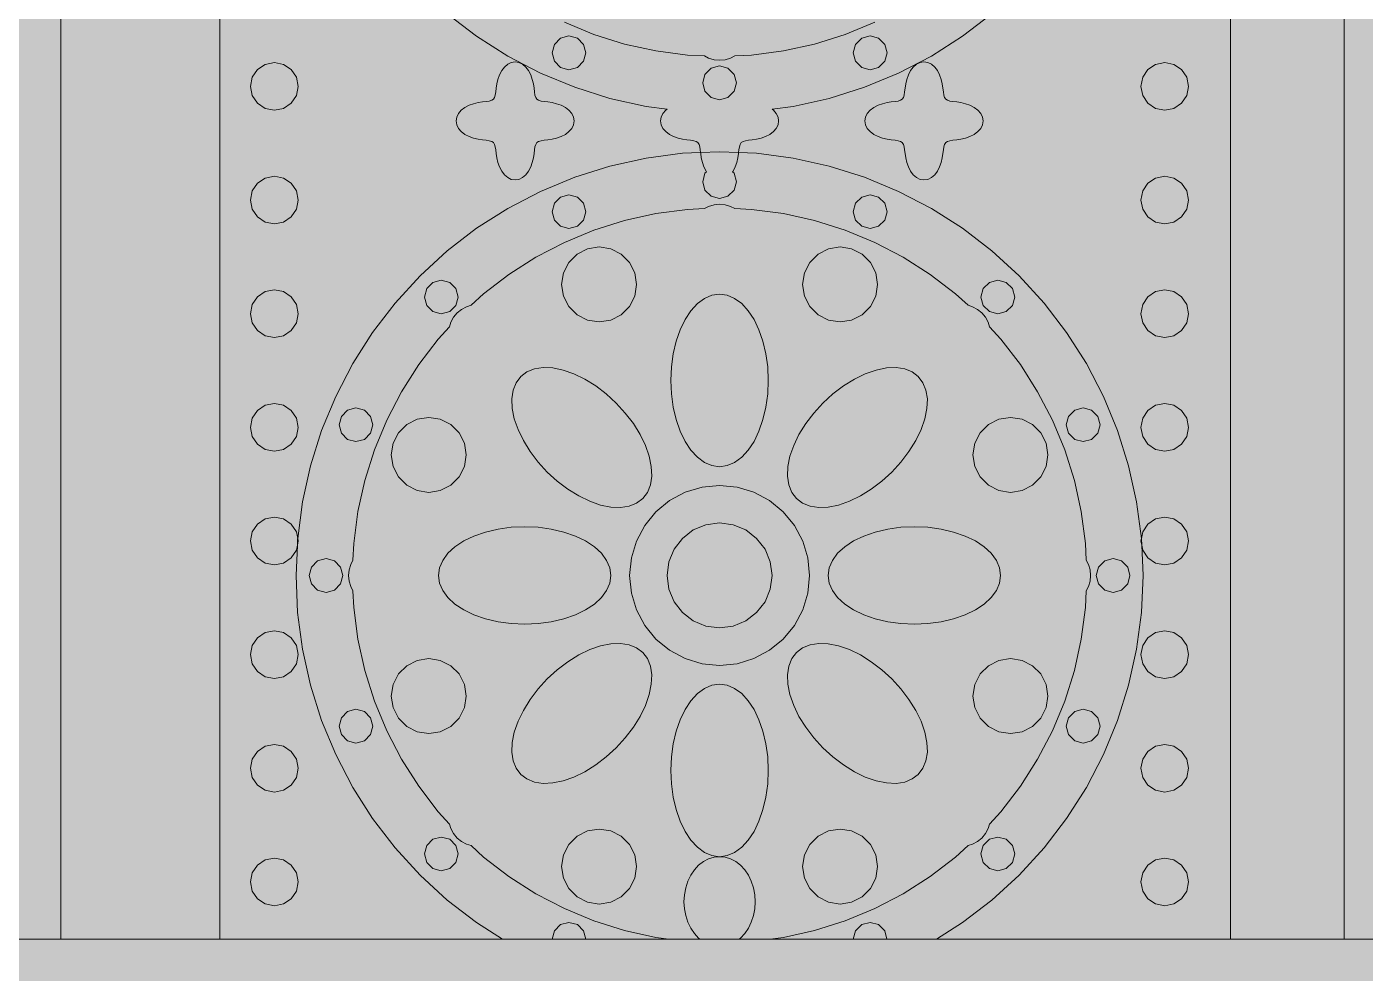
# Model space of a CAD drawing. Header units: millimetres. Extents: x -2412 to 16214, y -1176 to 12015.
# Drawn here: x 11214 to 12113, y 4450 to 5086 of the extents above; entities that cross this region are included whole.
import ezdxf

# ---------------------------------------------------------------- set-up
doc = ezdxf.new("R2010")
doc.units = ezdxf.units.MM
for name, color, linetype, lineweight, true_color in [('00_WHITE_BACKGROUND', 7, 'Continuous', 18, 0xffffff), ('03_FRAMES_DOORS', 7, 'Continuous', 18, 0x000000), ('06_ORNAMENT', 7, 'Continuous', 18, 0x000000), ('07_RAILINGS', 7, 'Continuous', 18, 0x000000)]:
    doc.layers.add(name, color=color, linetype=linetype, lineweight=lineweight, true_color=true_color)

msp = doc.modelspace()

# ---------------------------------------------------------------- linework, layer by layer
at = {"layer": '00_WHITE_BACKGROUND', "lineweight": 18, "true_color": 0xffffff}
msp.add_solid([(-2412.2137, -1175.5725), (16213.7405, -1175.5725), (-2412.2137, 12015.2672), (16213.7405, 12015.2672)], dxfattribs=at)
at = {"layer": '03_FRAMES_DOORS', "color": 7, "lineweight": 18, "true_color": 0x000000}
for points in [[(11941.4198, 5782.9924), (11901.542, 5775.8015), (11854.5038, 5766.6412), (11805.542, 5756.3664), (11755.1298, 5744.9924), (11703.7252, 5732.5038), (11651.8015, 5718.8702), (11599.8321, 5704.1069), (11548.2901, 5688.1985), (11497.6336, 5671.145), (11448.3359, 5652.9313), (11400.855, 5633.5573), (11355.6794, 5613.0076), (11313.2672, 5591.2672), (11274.0916, 5568.3511), (11238.6107, 5544.229), (11207.313, 5518.916), (11180.6412, 5492.3969), (11159.0992, 5464.6565), (11143.1145, 5435.6794), (11133.1908, 5405.4809), (11129.771, 5374.0458), (11129.771, 4473.2824), (11236.6412, 4473.2824)], [(11969.0992, 5679.3893), (11959.374, 5677.6183), (11919.8473, 5669.8473), (11878.2137, 5661.0076), (11834.8702, 5651.1145), (11790.229, 5640.1374), (11744.7328, 5628.0916), (11698.7786, 5614.9466), (11652.7634, 5600.7176), (11607.1298, 5585.374), (11562.2901, 5568.9313), (11518.6412, 5551.374), (11476.626, 5532.687), (11436.626, 5512.8702), (11399.084, 5491.9084), (11364.3969, 5469.8015), (11332.9924, 5446.5496), (11305.2824, 5422.1374), (11281.6794, 5396.5649), (11262.5954, 5369.8168), (11248.458, 5341.8779), (11239.6641, 5312.7634), (11236.6412, 5282.4427), (11236.6412, 4473.2824)], [(11395.0992, 5321.2519), (11382.7176, 5307.542), (11366.1069, 5283.771), (11353.7863, 5258.9466), (11346.1374, 5233.0534), (11343.5115, 5206.1069), (11343.5115, 4473.2824)], [(11236.6412, 4473.2824), (11343.5115, 4473.2824)], [(11343.5115, 4473.2824), (11533.542, 4473.2824), (11566.855, 4473.2824), (11589.4809, 4473.2824), (11645.2977, 4473.2824), (11666.1679, 4473.2824), (11692.6107, 4473.2824), (11713.4809, 4473.2824), (11769.2977, 4473.2824), (11791.9237, 4473.2824), (11825.2366, 4473.2824), (12022.9008, 4473.2824)]]:
    msp.add_lwpolyline(points, dxfattribs=at)
msp.add_lwpolyline([(12022.9008, 4473.2824), (12099.2366, 4473.2824), (12099.2366, 5557.2519), (12022.9008, 5557.2519)], close=True, dxfattribs=at)
at = {"layer": '06_ORNAMENT', "color": 7, "lineweight": 18, "true_color": 0x000000}
for points in [[(11496.4122, 5094.916), (11516.1221, 5079.8015), (11537.0687, 5066.458), (11559.084, 5054.9924), (11582.0305, 5045.4809), (11605.7099, 5038.0153), (11629.9542, 5032.6412), (11644.1069, 5030.7786), (11643.1908, 5030.1069), (11641.2977, 5027.9084), (11640.1069, 5025.4809), (11639.6947, 5022.9008), (11640.1069, 5020.3206), (11641.2977, 5017.8931), (11643.1908, 5015.6947), (11645.6489, 5013.8626), (11648.4885, 5012.4122), (11651.5115, 5011.3588), (11654.5496, 5010.6412), (11657.3893, 5010.1985), (11659.9084, 5009.8779), (11662, 5009.5573), (11663.6336, 5009.084), (11664.7939, 5008.3053), (11665.5725, 5007.145), (11666.0458, 5005.5115), (11666.3664, 5003.4198), (11666.5954, 5001.6489)], [(11692.1832, 5001.6489), (11692.4122, 5003.4198), (11692.7328, 5005.5115), (11693.2061, 5007.145), (11693.9847, 5008.3053), (11695.145, 5009.084), (11696.7786, 5009.5573), (11698.8702, 5009.8779), (11701.3893, 5010.1985), (11704.229, 5010.6412), (11707.2672, 5011.3588), (11710.2901, 5012.4122), (11713.1298, 5013.8626), (11715.5878, 5015.6947), (11717.4809, 5017.8931), (11718.6718, 5020.3206), (11719.084, 5022.9008), (11718.6718, 5025.4809), (11717.4809, 5027.9084), (11715.5878, 5030.1069), (11714.6718, 5030.7786), (11728.8244, 5032.6412), (11753.0687, 5038.0153), (11776.7481, 5045.4809), (11799.6947, 5054.9924), (11821.7252, 5066.458), (11842.6565, 5079.8015), (11862.3664, 5094.916)], [(11575.0534, 5089.2366), (11594.9618, 5080.9924), (11615.4962, 5074.5191), (11636.5191, 5069.8626), (11657.8779, 5067.0534), (11669.1603, 5066.5496), (11672, 5065.0687), (11675.6489, 5063.9542), (11679.3893, 5063.5878), (11683.1298, 5063.9542), (11686.7786, 5065.0687), (11689.6183, 5066.5496), (11700.9008, 5067.0534), (11722.2595, 5069.8626), (11743.2824, 5074.5191), (11763.8168, 5080.9924), (11783.7252, 5089.2366)], [(11692.1832, 5001.6489), (11679.3893, 5002.2137), (11666.5954, 5001.6489)], [(11666.5954, 5001.6489), (11654.5802, 5001.1298), (11629.9542, 4997.8931), (11605.7099, 4992.5191), (11582.0305, 4985.0534), (11559.084, 4975.542), (11537.0687, 4964.0763), (11516.1221, 4950.7328), (11496.4122, 4935.6183), (11478.1069, 4918.8397), (11461.3282, 4900.5344), (11446.2137, 4880.8244), (11432.8702, 4859.8779), (11421.4046, 4837.8626), (11411.8931, 4814.916), (11404.4275, 4791.2366), (11399.0534, 4766.9924), (11395.8321, 4742.4885)], [(11666.5954, 5001.6489), (11666.687, 5000.9008), (11667.1298, 4998.0611), (11667.8473, 4995.0229), (11668.9008, 4992), (11670.3511, 4989.1603), (11670.626, 4988.7786), (11669.5725, 4987.7252), (11668.0611, 4982.0611), (11669.5725, 4976.3969), (11673.7252, 4972.2443), (11679.3893, 4970.7176), (11685.0534, 4972.2443), (11689.2061, 4976.3969), (11690.7328, 4982.0611), (11689.2061, 4987.7252), (11688.1527, 4988.7786), (11688.4275, 4989.1603), (11689.8779, 4992), (11690.9313, 4995.0229), (11691.6489, 4998.0611), (11692.0916, 5000.9008), (11692.1832, 5001.6489)], [(11962.9466, 4742.4885), (11959.7252, 4766.9924), (11954.3511, 4791.2366), (11946.8855, 4814.916), (11937.374, 4837.8626), (11925.9084, 4859.8779), (11912.5649, 4880.8244), (11897.4504, 4900.5344), (11880.6718, 4918.8397), (11862.3664, 4935.6183), (11842.6565, 4950.7328), (11821.7252, 4964.0763), (11799.6947, 4975.542), (11776.7481, 4985.0534), (11753.0687, 4992.5191), (11728.8244, 4997.8931), (11704.1985, 5001.1298), (11692.1832, 5001.6489)], [(11713.4809, 4473.2824), (11722.2595, 4474.4427), (11743.2824, 4479.0992), (11763.8168, 4485.5725), (11783.7252, 4493.8168), (11802.8244, 4503.7557), (11820.9924, 4515.3282), (11838.0763, 4528.4427), (11846.3969, 4536.0763), (11849.4656, 4537.0229), (11852.8244, 4538.8244), (11855.7405, 4541.2061), (11858.1221, 4544.1221), (11859.9237, 4547.4809), (11860.8702, 4550.5496), (11868.5038, 4558.8702), (11881.6183, 4575.9542), (11893.1908, 4594.1221), (11903.1298, 4613.2214), (11911.374, 4633.1298), (11917.8473, 4653.6641), (11922.5038, 4674.687), (11925.313, 4696.0458), (11925.8168, 4707.3282), (11927.2977, 4710.1679), (11928.4122, 4713.8168), (11928.7786, 4717.5573), (11928.4122, 4721.2977), (11927.2977, 4724.9466), (11925.8168, 4727.7863), (11925.313, 4739.0687), (11922.5038, 4760.4275), (11917.8473, 4781.4504), (11911.374, 4801.9847), (11903.1298, 4821.8931), (11893.1908, 4840.9924), (11881.6183, 4859.1603), (11868.5038, 4876.2443), (11860.8702, 4884.5649), (11859.9237, 4887.6336), (11858.1221, 4890.9924), (11855.7405, 4893.9084), (11852.8244, 4896.2901), (11849.4656, 4898.0916), (11846.3969, 4899.0382), (11838.0763, 4906.6718), (11820.9924, 4919.7863), (11802.8244, 4931.3588), (11783.7252, 4941.2977), (11763.8168, 4949.542), (11743.2824, 4956.0153), (11722.2595, 4960.6718), (11700.9008, 4963.4809), (11689.6183, 4963.9847), (11686.7786, 4965.4656), (11683.1298, 4966.5802), (11679.3893, 4966.9466), (11675.6489, 4966.5802), (11672, 4965.4656), (11669.1603, 4963.9847), (11657.8779, 4963.4809), (11636.5191, 4960.6718), (11615.4962, 4956.0153), (11594.9618, 4949.542), (11575.0534, 4941.2977), (11555.9542, 4931.3588), (11537.7863, 4919.7863), (11520.7023, 4906.6718), (11512.3817, 4899.0382), (11509.313, 4898.0916), (11505.9542, 4896.2901), (11503.0382, 4893.9084), (11500.6565, 4890.9924), (11498.855, 4887.6336), (11497.9084, 4884.5649), (11490.2748, 4876.2443), (11477.1603, 4859.1603), (11465.5878, 4840.9924), (11455.6489, 4821.8931), (11447.4046, 4801.9847), (11440.9313, 4781.4504), (11436.2748, 4760.4275), (11433.4656, 4739.0687), (11432.9618, 4727.7863), (11431.4809, 4724.9466), (11430.3664, 4721.2977), (11430, 4717.5573), (11430.3664, 4713.8168), (11431.4809, 4710.1679), (11432.9618, 4707.3282), (11433.4656, 4696.0458), (11436.2748, 4674.687), (11440.9313, 4653.6641), (11447.4046, 4633.1298), (11455.6489, 4613.2214), (11465.5878, 4594.1221), (11477.1603, 4575.9542), (11490.2748, 4558.8702), (11497.9084, 4550.5496), (11498.855, 4547.4809), (11500.6565, 4544.1221), (11503.0382, 4541.2061), (11505.9542, 4538.8244), (11509.313, 4537.0229), (11512.3817, 4536.0763), (11520.7023, 4528.4427), (11537.7863, 4515.3282), (11555.9542, 4503.7557), (11575.0534, 4493.8168), (11594.9618, 4485.5725), (11615.4962, 4479.0992), (11636.5191, 4474.4427), (11645.2977, 4473.2824)], [(11395.8321, 4742.4885), (11394.9618, 4746.855), (11391.4809, 4752.0458), (11386.2901, 4755.5267), (11380.1527, 4756.7481), (11374.0153, 4755.5267), (11368.8244, 4752.0458), (11365.3435, 4746.855), (11364.1221, 4740.7176), (11365.3435, 4734.5802), (11368.8244, 4729.374), (11374.0153, 4725.9084), (11380.1527, 4724.687), (11386.2901, 4725.9084), (11391.4809, 4729.374), (11394.9618, 4734.5802), (11395.6183, 4737.8931)], [(11963.1603, 4737.8931), (11963.8168, 4734.5802), (11967.2977, 4729.374), (11972.4885, 4725.9084), (11978.626, 4724.687), (11984.7634, 4725.9084), (11989.9542, 4729.374), (11993.4351, 4734.5802), (11994.6565, 4740.7176), (11993.4351, 4746.855), (11989.9542, 4752.0458), (11984.7634, 4755.5267), (11978.626, 4756.7481), (11972.4885, 4755.5267), (11967.2977, 4752.0458), (11963.8168, 4746.855), (11962.9466, 4742.4885)], [(11395.8321, 4742.4885), (11395.8168, 4742.3664), (11395.6183, 4737.8931)], [(11395.6183, 4737.8931), (11396.1832, 4740.7176), (11395.8321, 4742.4885)], [(11962.9466, 4742.4885), (11962.5954, 4740.7176), (11963.1603, 4737.8931)], [(11963.1603, 4737.8931), (11962.9618, 4742.3664), (11962.9466, 4742.4885)], [(11395.6183, 4737.8931), (11394.7328, 4717.5573), (11395.8168, 4692.7481), (11399.0534, 4668.1221), (11404.4275, 4643.8779), (11411.8931, 4620.1985), (11421.4046, 4597.2519), (11432.8702, 4575.2214), (11446.2137, 4554.2901), (11461.3282, 4534.5802), (11478.1069, 4516.2748), (11496.4122, 4499.4962), (11516.1221, 4484.3817), (11533.542, 4473.2824)], [(11825.2366, 4473.2824), (11842.6565, 4484.3817), (11862.3664, 4499.4962), (11880.6718, 4516.2748), (11897.4504, 4534.5802), (11912.5649, 4554.2901), (11925.9084, 4575.2214), (11937.374, 4597.2519), (11946.8855, 4620.1985), (11954.3511, 4643.8779), (11959.7252, 4668.1221), (11962.9618, 4692.7481), (11964.0458, 4717.5573), (11963.1603, 4737.8931)], [(11679.3893, 4528.626), (11675.6489, 4528.2595), (11672, 4527.145), (11668.5191, 4525.3282), (11665.3282, 4522.855), (11662.4733, 4519.771), (11660.0305, 4516.1679), (11658.0611, 4512.1221), (11656.626, 4507.7405), (11655.7557, 4503.1298), (11655.4656, 4498.3969), (11655.7557, 4493.6641), (11656.626, 4489.0534), (11658.0611, 4484.6718), (11660.0305, 4480.626), (11662.4733, 4477.0229), (11665.3282, 4473.9389), (11666.1679, 4473.2824)], [(11692.6107, 4473.2824), (11693.4504, 4473.9389), (11696.3053, 4477.0229), (11698.7481, 4480.626), (11700.7176, 4484.6718), (11702.1527, 4489.0534), (11703.0229, 4493.6641), (11703.3282, 4498.3969), (11703.0229, 4503.1298), (11702.1527, 4507.7405), (11700.7176, 4512.1221), (11698.7481, 4516.1679), (11696.3053, 4519.771), (11693.4504, 4522.855), (11690.2595, 4525.3282), (11686.7786, 4527.145), (11683.1298, 4528.2595), (11679.3893, 4528.626)], [(11589.4809, 4473.2824), (11587.9847, 4478.855), (11583.8321, 4483.0076), (11578.1679, 4484.5191), (11572.5038, 4483.0076), (11568.3511, 4478.855), (11566.855, 4473.2824)], [(11791.9237, 4473.2824), (11790.4275, 4478.855), (11786.2748, 4483.0076), (11780.6107, 4484.5191), (11774.9466, 4483.0076), (11770.7939, 4478.855), (11769.2977, 4473.2824)]]:
    msp.add_lwpolyline(points, dxfattribs=at)
for points in [[(11566.8397, 5068.6107), (11568.3511, 5062.9466), (11572.5038, 5058.7939), (11578.1679, 5057.2672), (11583.8321, 5058.7939), (11587.9847, 5062.9466), (11589.5115, 5068.6107), (11587.9847, 5074.2748), (11583.8321, 5078.4275), (11578.1679, 5079.9389), (11572.5038, 5078.4275), (11568.3511, 5074.2748)], [(11769.2672, 5068.6107), (11770.7939, 5062.9466), (11774.9466, 5058.7939), (11780.6107, 5057.2672), (11786.2748, 5058.7939), (11790.4275, 5062.9466), (11791.9389, 5068.6107), (11790.4275, 5074.2748), (11786.2748, 5078.4275), (11780.6107, 5079.9389), (11774.9466, 5078.4275), (11770.7939, 5074.2748)], [(11364.1221, 5046.0611), (11365.3435, 5039.9237), (11368.8244, 5034.7176), (11374.0153, 5031.2519), (11380.1527, 5030.0305), (11386.2901, 5031.2519), (11391.4809, 5034.7176), (11394.9618, 5039.9237), (11396.1832, 5046.0611), (11394.9618, 5052.1985), (11391.4809, 5057.3893), (11386.2901, 5060.8702), (11380.1527, 5062.0916), (11374.0153, 5060.8702), (11368.8244, 5057.3893), (11365.3435, 5052.1985)], [(11502.2901, 5022.9008), (11502.7023, 5020.3206), (11503.8931, 5017.8931), (11505.7863, 5015.6947), (11508.2443, 5013.8626), (11511.084, 5012.4122), (11514.1069, 5011.3588), (11517.145, 5010.6412), (11519.9847, 5010.1985), (11522.5038, 5009.8779), (11524.5954, 5009.5573), (11526.229, 5009.084), (11527.3893, 5008.3053), (11528.1679, 5007.145), (11528.6412, 5005.5115), (11528.9618, 5003.4198), (11529.2824, 5000.9008), (11529.7252, 4998.0611), (11530.4427, 4995.0229), (11531.4962, 4992), (11532.9466, 4989.1603), (11534.7786, 4986.7023), (11536.9771, 4984.8092), (11539.4046, 4983.6183), (11541.9847, 4983.2061), (11544.5649, 4983.6183), (11546.9924, 4984.8092), (11549.1908, 4986.7023), (11551.0229, 4989.1603), (11552.4733, 4992), (11553.5267, 4995.0229), (11554.2443, 4998.0611), (11554.687, 5000.9008), (11555.0076, 5003.4198), (11555.3282, 5005.5115), (11555.8015, 5007.145), (11556.5802, 5008.3053), (11557.7405, 5009.084), (11559.374, 5009.5573), (11561.4656, 5009.8779), (11563.9847, 5010.1985), (11566.8244, 5010.6412), (11569.8626, 5011.3588), (11572.8855, 5012.4122), (11575.7252, 5013.8626), (11578.1832, 5015.6947), (11580.0763, 5017.8931), (11581.2672, 5020.3206), (11581.6794, 5022.9008), (11581.2672, 5025.4809), (11580.0763, 5027.9084), (11578.1832, 5030.1069), (11575.7252, 5031.9389), (11572.8855, 5033.3893), (11569.8626, 5034.4427), (11566.8244, 5035.1603), (11563.9847, 5035.6031), (11561.4656, 5035.9237), (11559.374, 5036.2443), (11557.7405, 5036.7176), (11556.5802, 5037.4962), (11555.8015, 5038.6565), (11555.3282, 5040.2901), (11555.0076, 5042.3817), (11554.687, 5044.9008), (11554.2443, 5047.7405), (11553.5267, 5050.7786), (11552.4733, 5053.8015), (11551.0229, 5056.6412), (11549.1908, 5059.0992), (11546.9924, 5060.9924), (11544.5649, 5062.1832), (11541.9847, 5062.5954), (11539.4046, 5062.1832), (11536.9771, 5060.9924), (11534.7786, 5059.0992), (11532.9466, 5056.6412), (11531.4962, 5053.8015), (11530.4427, 5050.7786), (11529.7252, 5047.7405), (11529.2824, 5044.9008), (11528.9618, 5042.3817), (11528.6412, 5040.2901), (11528.1679, 5038.6565), (11527.3893, 5037.4962), (11526.229, 5036.7176), (11524.5954, 5036.2443), (11522.5038, 5035.9237), (11519.9847, 5035.6031), (11517.145, 5035.1603), (11514.1069, 5034.4427), (11511.084, 5033.3893), (11508.2443, 5031.9389), (11505.7863, 5030.1069), (11503.8931, 5027.9084), (11502.7023, 5025.4809)], [(11668.0611, 5048.4733), (11669.5725, 5042.8092), (11673.7252, 5038.6565), (11679.3893, 5037.1298), (11685.0534, 5038.6565), (11689.2061, 5042.8092), (11690.7328, 5048.4733), (11689.2061, 5054.1374), (11685.0534, 5058.2901), (11679.3893, 5059.8015), (11673.7252, 5058.2901), (11669.5725, 5054.1374)], [(11777.0992, 5022.9008), (11777.5115, 5020.3206), (11778.7023, 5017.8931), (11780.5954, 5015.6947), (11783.0534, 5013.8626), (11785.8931, 5012.4122), (11788.916, 5011.3588), (11791.9542, 5010.6412), (11794.7939, 5010.1985), (11797.313, 5009.8779), (11799.4046, 5009.5573), (11801.0382, 5009.084), (11802.1985, 5008.3053), (11802.9771, 5007.145), (11803.4504, 5005.5115), (11803.771, 5003.4198), (11804.0916, 5000.9008), (11804.5344, 4998.0611), (11805.2519, 4995.0229), (11806.3053, 4992), (11807.7557, 4989.1603), (11809.5878, 4986.7023), (11811.7863, 4984.8092), (11814.2137, 4983.6183), (11816.7939, 4983.2061), (11819.374, 4983.6183), (11821.8015, 4984.8092), (11824, 4986.7023), (11825.8321, 4989.1603), (11827.2824, 4992), (11828.3359, 4995.0229), (11829.0534, 4998.0611), (11829.4962, 5000.9008), (11829.8168, 5003.4198), (11830.1374, 5005.5115), (11830.6107, 5007.145), (11831.3893, 5008.3053), (11832.5496, 5009.084), (11834.1832, 5009.5573), (11836.2748, 5009.8779), (11838.7939, 5010.1985), (11841.6336, 5010.6412), (11844.6718, 5011.3588), (11847.6947, 5012.4122), (11850.5344, 5013.8626), (11852.9924, 5015.6947), (11854.8855, 5017.8931), (11856.0763, 5020.3206), (11856.4885, 5022.9008), (11856.0763, 5025.4809), (11854.8855, 5027.9084), (11852.9924, 5030.1069), (11850.5344, 5031.9389), (11847.6947, 5033.3893), (11844.6718, 5034.4427), (11841.6336, 5035.1603), (11838.7939, 5035.6031), (11836.2748, 5035.9237), (11834.1832, 5036.2443), (11832.5496, 5036.7176), (11831.3893, 5037.4962), (11830.6107, 5038.6565), (11830.1374, 5040.2901), (11829.8168, 5042.3817), (11829.4962, 5044.9008), (11829.0534, 5047.7405), (11828.3359, 5050.7786), (11827.2824, 5053.8015), (11825.8321, 5056.6412), (11824, 5059.0992), (11821.8015, 5060.9924), (11819.374, 5062.1832), (11816.7939, 5062.5954), (11814.2137, 5062.1832), (11811.7863, 5060.9924), (11809.5878, 5059.0992), (11807.7557, 5056.6412), (11806.3053, 5053.8015), (11805.2519, 5050.7786), (11804.5344, 5047.7405), (11804.0916, 5044.9008), (11803.771, 5042.3817), (11803.4504, 5040.2901), (11802.9771, 5038.6565), (11802.1985, 5037.4962), (11801.0382, 5036.7176), (11799.4046, 5036.2443), (11797.313, 5035.9237), (11794.7939, 5035.6031), (11791.9542, 5035.1603), (11788.916, 5034.4427), (11785.8931, 5033.3893), (11783.0534, 5031.9389), (11780.5954, 5030.1069), (11778.7023, 5027.9084), (11777.5115, 5025.4809)], [(11962.5954, 5046.0611), (11963.8168, 5039.9237), (11967.2977, 5034.7176), (11972.4885, 5031.2519), (11978.626, 5030.0305), (11984.7634, 5031.2519), (11989.9542, 5034.7176), (11993.4351, 5039.9237), (11994.6565, 5046.0611), (11993.4351, 5052.1985), (11989.9542, 5057.3893), (11984.7634, 5060.8702), (11978.626, 5062.0916), (11972.4885, 5060.8702), (11967.2977, 5057.3893), (11963.8168, 5052.1985)], [(11364.1221, 4969.7252), (11365.3435, 4963.5878), (11368.8244, 4958.3817), (11374.0153, 4954.916), (11380.1527, 4953.6947), (11386.2901, 4954.916), (11391.4809, 4958.3817), (11394.9618, 4963.5878), (11396.1832, 4969.7252), (11394.9618, 4975.8626), (11391.4809, 4981.0534), (11386.2901, 4984.5344), (11380.1527, 4985.7557), (11374.0153, 4984.5344), (11368.8244, 4981.0534), (11365.3435, 4975.8626)], [(11962.5954, 4969.7252), (11963.8168, 4963.5878), (11967.2977, 4958.3817), (11972.4885, 4954.916), (11978.626, 4953.6947), (11984.7634, 4954.916), (11989.9542, 4958.3817), (11993.4351, 4963.5878), (11994.6565, 4969.7252), (11993.4351, 4975.8626), (11989.9542, 4981.0534), (11984.7634, 4984.5344), (11978.626, 4985.7557), (11972.4885, 4984.5344), (11967.2977, 4981.0534), (11963.8168, 4975.8626)], [(11566.8397, 4961.9237), (11568.3511, 4956.2595), (11572.5038, 4952.1069), (11578.1679, 4950.5954), (11583.8321, 4952.1069), (11587.9847, 4956.2595), (11589.5115, 4961.9237), (11587.9847, 4967.5878), (11583.8321, 4971.7405), (11578.1679, 4973.2672), (11572.5038, 4971.7405), (11568.3511, 4967.5878)], [(11769.2672, 4961.9237), (11770.7939, 4956.2595), (11774.9466, 4952.1069), (11780.6107, 4950.5954), (11786.2748, 4952.1069), (11790.4275, 4956.2595), (11791.9389, 4961.9237), (11790.4275, 4967.5878), (11786.2748, 4971.7405), (11780.6107, 4973.2672), (11774.9466, 4971.7405), (11770.7939, 4967.5878)], [(11573.2214, 4913.0534), (11574.458, 4905.2672), (11578.0305, 4898.2443), (11583.6031, 4892.6718), (11590.626, 4889.0992), (11598.4122, 4887.8626), (11606.1985, 4889.0992), (11613.2214, 4892.6718), (11618.7939, 4898.2443), (11622.3664, 4905.2672), (11623.6031, 4913.0534), (11622.3664, 4920.8397), (11618.7939, 4927.8626), (11613.2214, 4933.4351), (11606.1985, 4937.0076), (11598.4122, 4938.2443), (11590.626, 4937.0076), (11583.6031, 4933.4351), (11578.0305, 4927.8626), (11574.458, 4920.8397)], [(11735.1756, 4913.0534), (11736.4122, 4905.2672), (11739.9847, 4898.2443), (11745.5573, 4892.6718), (11752.5802, 4889.0992), (11760.3664, 4887.8626), (11768.1527, 4889.0992), (11775.1756, 4892.6718), (11780.7481, 4898.2443), (11784.3206, 4905.2672), (11785.5573, 4913.0534), (11784.3206, 4920.8397), (11780.7481, 4927.8626), (11775.1756, 4933.4351), (11768.1527, 4937.0076), (11760.3664, 4938.2443), (11752.5802, 4937.0076), (11745.5573, 4933.4351), (11739.9847, 4927.8626), (11736.4122, 4920.8397)], [(11481.0229, 4904.5954), (11482.5344, 4898.916), (11486.687, 4894.7786), (11492.3511, 4893.2519), (11498.0305, 4894.7786), (11502.1679, 4898.916), (11503.6947, 4904.5954), (11502.1679, 4910.2595), (11498.0305, 4914.4122), (11492.3511, 4915.9237), (11486.687, 4914.4122), (11482.5344, 4910.2595)], [(11855.084, 4904.5954), (11856.6107, 4898.916), (11860.7481, 4894.7786), (11866.4275, 4893.2519), (11872.0916, 4894.7786), (11876.2443, 4898.916), (11877.7557, 4904.5954), (11876.2443, 4910.2595), (11872.0916, 4914.4122), (11866.4275, 4915.9237), (11860.7481, 4914.4122), (11856.6107, 4910.2595)], [(11364.1221, 4893.3893), (11365.3435, 4887.2519), (11368.8244, 4882.0458), (11374.0153, 4878.5802), (11380.1527, 4877.3588), (11386.2901, 4878.5802), (11391.4809, 4882.0458), (11394.9618, 4887.2519), (11396.1832, 4893.3893), (11394.9618, 4899.5267), (11391.4809, 4904.7176), (11386.2901, 4908.1985), (11380.1527, 4909.4198), (11374.0153, 4908.1985), (11368.8244, 4904.7176), (11365.3435, 4899.5267)], [(11646.6412, 4848.5496), (11647.0382, 4839.4809), (11648.2443, 4830.6412), (11650.2137, 4822.2443), (11652.9008, 4814.4885), (11656.229, 4807.5878), (11660.1374, 4801.6794), (11664.5191, 4796.9313), (11669.2672, 4793.4504), (11674.2595, 4791.3282), (11679.3893, 4790.6107), (11684.5191, 4791.3282), (11689.5115, 4793.4504), (11694.2595, 4796.9313), (11698.6412, 4801.6794), (11702.5496, 4807.5878), (11705.8779, 4814.4885), (11708.5649, 4822.2443), (11710.5344, 4830.6412), (11711.7405, 4839.4809), (11712.1374, 4848.5496), (11711.7405, 4857.6183), (11710.5344, 4866.458), (11708.5649, 4874.855), (11705.8779, 4882.6107), (11702.5496, 4889.5115), (11698.6412, 4895.4198), (11694.2595, 4900.1679), (11689.5115, 4903.6489), (11684.5191, 4905.771), (11679.3893, 4906.4885), (11674.2595, 4905.771), (11669.2672, 4903.6489), (11664.5191, 4900.1679), (11660.1374, 4895.4198), (11656.229, 4889.5115), (11652.9008, 4882.6107), (11650.2137, 4874.855), (11648.2443, 4866.458), (11647.0382, 4857.6183)], [(11962.5954, 4893.3893), (11963.8168, 4887.2519), (11967.2977, 4882.0458), (11972.4885, 4878.5802), (11978.626, 4877.3588), (11984.7634, 4878.5802), (11989.9542, 4882.0458), (11993.4351, 4887.2519), (11994.6565, 4893.3893), (11993.4351, 4899.5267), (11989.9542, 4904.7176), (11984.7634, 4908.1985), (11978.626, 4909.4198), (11972.4885, 4908.1985), (11967.2977, 4904.7176), (11963.8168, 4899.5267)], [(11539.7405, 4836.1679), (11540.0153, 4829.7099), (11541.4198, 4822.7786), (11543.9542, 4815.5267), (11547.5267, 4808.1527), (11552.0763, 4800.8244), (11557.4809, 4793.7252), (11563.6031, 4787.0229), (11570.3053, 4780.9008), (11577.4046, 4775.4962), (11584.7328, 4770.9466), (11592.1069, 4767.374), (11599.3588, 4764.8397), (11606.2901, 4763.4198), (11612.7481, 4763.1603), (11618.5649, 4764.0611), (11623.6031, 4766.0916), (11627.7252, 4769.2214), (11630.855, 4773.3435), (11632.8855, 4778.3817), (11633.7863, 4784.1985), (11633.5267, 4790.6565), (11632.1069, 4797.5878), (11629.5725, 4804.8397), (11626, 4812.2137), (11621.4504, 4819.542), (11616.0458, 4826.6412), (11609.9237, 4833.3435), (11603.2214, 4839.4656), (11596.1221, 4844.8702), (11588.7939, 4849.4198), (11581.4198, 4852.9924), (11574.1679, 4855.5267), (11567.2366, 4856.9313), (11560.7786, 4857.2061), (11554.9618, 4856.3053), (11549.9237, 4854.2748), (11545.8015, 4851.145), (11542.6718, 4847.0229), (11540.6412, 4841.9847)], [(11724.9924, 4784.1985), (11725.8931, 4778.3817), (11727.9237, 4773.3435), (11731.0534, 4769.2214), (11735.1756, 4766.0916), (11740.2137, 4764.0611), (11746.0305, 4763.1603), (11752.4885, 4763.4198), (11759.4198, 4764.8397), (11766.6718, 4767.374), (11774.0458, 4770.9466), (11781.374, 4775.4962), (11788.4733, 4780.9008), (11795.1756, 4787.0229), (11801.2977, 4793.7252), (11806.7023, 4800.8244), (11811.2519, 4808.1527), (11814.8244, 4815.5267), (11817.3588, 4822.7786), (11818.7634, 4829.7099), (11819.0382, 4836.1679), (11818.1374, 4841.9847), (11816.1069, 4847.0229), (11812.9771, 4851.145), (11808.855, 4854.2748), (11803.8168, 4856.3053), (11798, 4857.2061), (11791.542, 4856.9313), (11784.6107, 4855.5267), (11777.3588, 4852.9924), (11769.9847, 4849.4198), (11762.6565, 4844.8702), (11755.5573, 4839.4656), (11748.855, 4833.3435), (11742.7328, 4826.6412), (11737.3282, 4819.542), (11732.7786, 4812.2137), (11729.2061, 4804.8397), (11726.6718, 4797.5878), (11725.2519, 4790.6565)], [(11364.1221, 4817.0534), (11365.3435, 4810.916), (11368.8244, 4805.7099), (11374.0153, 4802.2443), (11380.1527, 4801.0229), (11386.2901, 4802.2443), (11391.4809, 4805.7099), (11394.9618, 4810.916), (11396.1832, 4817.0534), (11394.9618, 4823.1908), (11391.4809, 4828.3817), (11386.2901, 4831.8626), (11380.1527, 4833.084), (11374.0153, 4831.8626), (11368.8244, 4828.3817), (11365.3435, 4823.1908)], [(11962.5954, 4817.0534), (11963.8168, 4810.916), (11967.2977, 4805.7099), (11972.4885, 4802.2443), (11978.626, 4801.0229), (11984.7634, 4802.2443), (11989.9542, 4805.7099), (11993.4351, 4810.916), (11994.6565, 4817.0534), (11993.4351, 4823.1908), (11989.9542, 4828.3817), (11984.7634, 4831.8626), (11978.626, 4833.084), (11972.4885, 4831.8626), (11967.2977, 4828.3817), (11963.8168, 4823.1908)], [(11423.6794, 4818.7786), (11425.2061, 4813.1145), (11429.3588, 4808.9618), (11435.0229, 4807.4351), (11440.687, 4808.9618), (11444.8397, 4813.1145), (11446.3511, 4818.7786), (11444.8397, 4824.4427), (11440.687, 4828.5954), (11435.0229, 4830.1069), (11429.3588, 4828.5954), (11425.2061, 4824.4427)], [(11458.7023, 4798.5344), (11459.9389, 4790.7481), (11463.5115, 4783.7252), (11469.084, 4778.1527), (11476.1069, 4774.5802), (11483.8931, 4773.3435), (11491.6794, 4774.5802), (11498.7023, 4778.1527), (11504.2748, 4783.7252), (11507.8473, 4790.7481), (11509.084, 4798.5344), (11507.8473, 4806.3206), (11504.2748, 4813.3435), (11498.7023, 4818.916), (11491.6794, 4822.4885), (11483.8931, 4823.7252), (11476.1069, 4822.4885), (11469.084, 4818.916), (11463.5115, 4813.3435), (11459.9389, 4806.3206)], [(11849.6947, 4798.5344), (11850.9313, 4790.7481), (11854.5038, 4783.7252), (11860.0763, 4778.1527), (11867.0992, 4774.5802), (11874.8855, 4773.3435), (11882.6718, 4774.5802), (11889.6947, 4778.1527), (11895.2672, 4783.7252), (11898.8397, 4790.7481), (11900.0763, 4798.5344), (11898.8397, 4806.3206), (11895.2672, 4813.3435), (11889.6947, 4818.916), (11882.6718, 4822.4885), (11874.8855, 4823.7252), (11867.0992, 4822.4885), (11860.0763, 4818.916), (11854.5038, 4813.3435), (11850.9313, 4806.3206)], [(11912.4275, 4818.7786), (11913.9389, 4813.1145), (11918.0916, 4808.9618), (11923.7557, 4807.4351), (11929.4198, 4808.9618), (11933.5725, 4813.1145), (11935.0992, 4818.7786), (11933.5725, 4824.4427), (11929.4198, 4828.5954), (11923.7557, 4830.1069), (11918.0916, 4828.5954), (11913.9389, 4824.4427)], [(11618.9313, 4717.5573), (11620.0916, 4705.7557), (11623.5267, 4694.4275), (11629.1145, 4683.9695), (11636.6412, 4674.8092), (11645.8015, 4667.2824), (11656.2595, 4661.6947), (11667.5878, 4658.2595), (11679.3893, 4657.0992), (11691.1908, 4658.2595), (11702.5191, 4661.6947), (11712.9771, 4667.2824), (11722.1374, 4674.8092), (11729.6641, 4683.9695), (11735.2519, 4694.4275), (11738.687, 4705.7557), (11739.8473, 4717.5573), (11738.687, 4729.3588), (11735.2519, 4740.687), (11729.6641, 4751.145), (11722.1374, 4760.3053), (11712.9771, 4767.8321), (11702.5191, 4773.4198), (11691.1908, 4776.855), (11679.3893, 4778.0153), (11667.5878, 4776.855), (11656.2595, 4773.4198), (11645.8015, 4767.8321), (11636.6412, 4760.3053), (11629.1145, 4751.145), (11623.5267, 4740.687), (11620.0916, 4729.3588)], [(11490.458, 4717.5573), (11491.1756, 4712.4275), (11493.2977, 4707.4351), (11496.7786, 4702.687), (11501.5267, 4698.3053), (11507.4351, 4694.3969), (11514.3359, 4691.0687), (11522.0916, 4688.3817), (11530.4885, 4686.4122), (11539.3282, 4685.2061), (11548.3969, 4684.8092), (11557.4656, 4685.2061), (11566.3053, 4686.4122), (11574.7023, 4688.3817), (11582.458, 4691.0687), (11589.3588, 4694.3969), (11595.2672, 4698.3053), (11600.0153, 4702.687), (11603.4962, 4707.4351), (11605.6183, 4712.4275), (11606.3359, 4717.5573), (11605.6183, 4722.687), (11603.4962, 4727.6794), (11600.0153, 4732.4275), (11595.2672, 4736.8092), (11589.3588, 4740.7176), (11582.458, 4744.0458), (11574.7023, 4746.7328), (11566.3053, 4748.7023), (11557.4656, 4749.9084), (11548.3969, 4750.3053), (11539.3282, 4749.9084), (11530.4885, 4748.7023), (11522.0916, 4746.7328), (11514.3359, 4744.0458), (11507.4351, 4740.7176), (11501.5267, 4736.8092), (11496.7786, 4732.4275), (11493.2977, 4727.6794), (11491.1756, 4722.687)], [(11644.1221, 4717.5573), (11645.3282, 4708.4275), (11648.8397, 4699.9237), (11654.458, 4692.626), (11661.7557, 4687.0076), (11670.2595, 4683.4962), (11679.3893, 4682.2901), (11688.5191, 4683.4962), (11697.0229, 4687.0076), (11704.3206, 4692.626), (11709.9389, 4699.9237), (11713.4504, 4708.4275), (11714.6565, 4717.5573), (11713.4504, 4726.687), (11709.9389, 4735.1908), (11704.3206, 4742.4885), (11697.0229, 4748.1069), (11688.5191, 4751.6183), (11679.3893, 4752.8244), (11670.2595, 4751.6183), (11661.7557, 4748.1069), (11654.458, 4742.4885), (11648.8397, 4735.1908), (11645.3282, 4726.687)], [(11752.4427, 4717.5573), (11753.1603, 4712.4275), (11755.2824, 4707.4351), (11758.7634, 4702.687), (11763.5115, 4698.3053), (11769.4198, 4694.3969), (11776.3206, 4691.0687), (11784.0763, 4688.3817), (11792.4733, 4686.4122), (11801.313, 4685.2061), (11810.3817, 4684.8092), (11819.4504, 4685.2061), (11828.2901, 4686.4122), (11836.687, 4688.3817), (11844.4427, 4691.0687), (11851.3435, 4694.3969), (11857.2519, 4698.3053), (11862, 4702.687), (11865.4809, 4707.4351), (11867.6031, 4712.4275), (11868.3206, 4717.5573), (11867.6031, 4722.687), (11865.4809, 4727.6794), (11862, 4732.4275), (11857.2519, 4736.8092), (11851.3435, 4740.7176), (11844.4427, 4744.0458), (11836.687, 4746.7328), (11828.2901, 4748.7023), (11819.4504, 4749.9084), (11810.3817, 4750.3053), (11801.313, 4749.9084), (11792.4733, 4748.7023), (11784.0763, 4746.7328), (11776.3206, 4744.0458), (11769.4198, 4740.7176), (11763.5115, 4736.8092), (11758.7634, 4732.4275), (11755.2824, 4727.6794), (11753.1603, 4722.687)], [(11403.5573, 4717.5573), (11405.0687, 4711.8931), (11409.2214, 4707.7405), (11414.8855, 4706.2137), (11420.5496, 4707.7405), (11424.7023, 4711.8931), (11426.229, 4717.5573), (11424.7023, 4723.2214), (11420.5496, 4727.374), (11414.8855, 4728.8855), (11409.2214, 4727.374), (11405.0687, 4723.2214)], [(11932.5649, 4717.5573), (11934.0763, 4711.8931), (11938.229, 4707.7405), (11943.8931, 4706.2137), (11949.5573, 4707.7405), (11953.7099, 4711.8931), (11955.2366, 4717.5573), (11953.7099, 4723.2214), (11949.5573, 4727.374), (11943.8931, 4728.8855), (11938.229, 4727.374), (11934.0763, 4723.2214)], [(11364.1221, 4664.3817), (11365.3435, 4658.2443), (11368.8244, 4653.0382), (11374.0153, 4649.5725), (11380.1527, 4648.3511), (11386.2901, 4649.5725), (11391.4809, 4653.0382), (11394.9618, 4658.2443), (11396.1832, 4664.3817), (11394.9618, 4670.5191), (11391.4809, 4675.7099), (11386.2901, 4679.1908), (11380.1527, 4680.4122), (11374.0153, 4679.1908), (11368.8244, 4675.7099), (11365.3435, 4670.5191)], [(11962.5954, 4664.3817), (11963.8168, 4658.2443), (11967.2977, 4653.0382), (11972.4885, 4649.5725), (11978.626, 4648.3511), (11984.7634, 4649.5725), (11989.9542, 4653.0382), (11993.4351, 4658.2443), (11994.6565, 4664.3817), (11993.4351, 4670.5191), (11989.9542, 4675.7099), (11984.7634, 4679.1908), (11978.626, 4680.4122), (11972.4885, 4679.1908), (11967.2977, 4675.7099), (11963.8168, 4670.5191)], [(11539.7405, 4598.9466), (11540.6412, 4593.1298), (11542.6718, 4588.0916), (11545.8015, 4583.9695), (11549.9237, 4580.8397), (11554.9618, 4578.8092), (11560.7786, 4577.9084), (11567.2366, 4578.1832), (11574.1679, 4579.5878), (11581.4198, 4582.1221), (11588.7939, 4585.6947), (11596.1221, 4590.2443), (11603.2214, 4595.6489), (11609.9237, 4601.771), (11616.0458, 4608.4733), (11621.4504, 4615.5725), (11626, 4622.9008), (11629.5725, 4630.2748), (11632.1069, 4637.5267), (11633.5267, 4644.458), (11633.7863, 4650.916), (11632.8855, 4656.7328), (11630.855, 4661.771), (11627.7252, 4665.8931), (11623.6031, 4669.0229), (11618.5649, 4671.0534), (11612.7481, 4671.9542), (11606.2901, 4671.6947), (11599.3588, 4670.2748), (11592.1069, 4667.7405), (11584.7328, 4664.1679), (11577.4046, 4659.6183), (11570.3053, 4654.2137), (11563.6031, 4648.0916), (11557.4809, 4641.3893), (11552.0763, 4634.2901), (11547.5267, 4626.9618), (11543.9542, 4619.5878), (11541.4198, 4612.3359), (11540.0153, 4605.4046)], [(11724.9924, 4650.916), (11725.2519, 4644.458), (11726.6718, 4637.5267), (11729.2061, 4630.2748), (11732.7786, 4622.9008), (11737.3282, 4615.5725), (11742.7328, 4608.4733), (11748.855, 4601.771), (11755.5573, 4595.6489), (11762.6565, 4590.2443), (11769.9847, 4585.6947), (11777.3588, 4582.1221), (11784.6107, 4579.5878), (11791.542, 4578.1832), (11798, 4577.9084), (11803.8168, 4578.8092), (11808.855, 4580.8397), (11812.9771, 4583.9695), (11816.1069, 4588.0916), (11818.1374, 4593.1298), (11819.0382, 4598.9466), (11818.7634, 4605.4046), (11817.3588, 4612.3359), (11814.8244, 4619.5878), (11811.2519, 4626.9618), (11806.7023, 4634.2901), (11801.2977, 4641.3893), (11795.1756, 4648.0916), (11788.4733, 4654.2137), (11781.374, 4659.6183), (11774.0458, 4664.1679), (11766.6718, 4667.7405), (11759.4198, 4670.2748), (11752.4885, 4671.6947), (11746.0305, 4671.9542), (11740.2137, 4671.0534), (11735.1756, 4669.0229), (11731.0534, 4665.8931), (11727.9237, 4661.771), (11725.8931, 4656.7328)], [(11458.7023, 4636.5802), (11459.9389, 4628.7939), (11463.5115, 4621.771), (11469.084, 4616.1985), (11476.1069, 4612.626), (11483.8931, 4611.3893), (11491.6794, 4612.626), (11498.7023, 4616.1985), (11504.2748, 4621.771), (11507.8473, 4628.7939), (11509.084, 4636.5802), (11507.8473, 4644.3664), (11504.2748, 4651.3893), (11498.7023, 4656.9618), (11491.6794, 4660.5344), (11483.8931, 4661.771), (11476.1069, 4660.5344), (11469.084, 4656.9618), (11463.5115, 4651.3893), (11459.9389, 4644.3664)], [(11849.6947, 4636.5802), (11850.9313, 4628.7939), (11854.5038, 4621.771), (11860.0763, 4616.1985), (11867.0992, 4612.626), (11874.8855, 4611.3893), (11882.6718, 4612.626), (11889.6947, 4616.1985), (11895.2672, 4621.771), (11898.8397, 4628.7939), (11900.0763, 4636.5802), (11898.8397, 4644.3664), (11895.2672, 4651.3893), (11889.6947, 4656.9618), (11882.6718, 4660.5344), (11874.8855, 4661.771), (11867.0992, 4660.5344), (11860.0763, 4656.9618), (11854.5038, 4651.3893), (11850.9313, 4644.3664)], [(11679.3893, 4528.626), (11684.5191, 4529.3435), (11689.5115, 4531.4656), (11694.2595, 4534.9466), (11698.6412, 4539.6947), (11702.5496, 4545.6031), (11705.8779, 4552.5038), (11708.5649, 4560.2595), (11710.5344, 4568.6565), (11711.7405, 4577.4962), (11712.1374, 4586.5649), (11711.7405, 4595.6336), (11710.5344, 4604.4733), (11708.5649, 4612.8702), (11705.8779, 4620.626), (11702.5496, 4627.5267), (11698.6412, 4633.4351), (11694.2595, 4638.1832), (11689.5115, 4641.6641), (11684.5191, 4643.7863), (11679.3893, 4644.5038), (11674.2595, 4643.7863), (11669.2672, 4641.6641), (11664.5191, 4638.1832), (11660.1374, 4633.4351), (11656.229, 4627.5267), (11652.9008, 4620.626), (11650.2137, 4612.8702), (11648.2443, 4604.4733), (11647.0382, 4595.6336), (11646.6412, 4586.5649), (11647.0382, 4577.4962), (11648.2443, 4568.6565), (11650.2137, 4560.2595), (11652.9008, 4552.5038), (11656.229, 4545.6031), (11660.1374, 4539.6947), (11664.5191, 4534.9466), (11669.2672, 4531.4656), (11674.2595, 4529.3435)], [(11423.6794, 4616.3359), (11425.2061, 4610.6718), (11429.3588, 4606.5191), (11435.0229, 4605.0076), (11440.687, 4606.5191), (11444.8397, 4610.6718), (11446.3511, 4616.3359), (11444.8397, 4622), (11440.687, 4626.1527), (11435.0229, 4627.6794), (11429.3588, 4626.1527), (11425.2061, 4622)], [(11912.4275, 4616.3359), (11913.9389, 4610.6718), (11918.0916, 4606.5191), (11923.7557, 4605.0076), (11929.4198, 4606.5191), (11933.5725, 4610.6718), (11935.0992, 4616.3359), (11933.5725, 4622), (11929.4198, 4626.1527), (11923.7557, 4627.6794), (11918.0916, 4626.1527), (11913.9389, 4622)], [(11364.1221, 4588.0458), (11365.3435, 4581.9084), (11368.8244, 4576.7023), (11374.0153, 4573.2366), (11380.1527, 4572.0153), (11386.2901, 4573.2366), (11391.4809, 4576.7023), (11394.9618, 4581.9084), (11396.1832, 4588.0458), (11394.9618, 4594.1832), (11391.4809, 4599.374), (11386.2901, 4602.855), (11380.1527, 4604.0763), (11374.0153, 4602.855), (11368.8244, 4599.374), (11365.3435, 4594.1832)], [(11962.5954, 4588.0458), (11963.8168, 4581.9084), (11967.2977, 4576.7023), (11972.4885, 4573.2366), (11978.626, 4572.0153), (11984.7634, 4573.2366), (11989.9542, 4576.7023), (11993.4351, 4581.9084), (11994.6565, 4588.0458), (11993.4351, 4594.1832), (11989.9542, 4599.374), (11984.7634, 4602.855), (11978.626, 4604.0763), (11972.4885, 4602.855), (11967.2977, 4599.374), (11963.8168, 4594.1832)], [(11573.2214, 4522.0611), (11574.458, 4514.2748), (11578.0305, 4507.2519), (11583.6031, 4501.6794), (11590.626, 4498.1069), (11598.4122, 4496.8702), (11606.1985, 4498.1069), (11613.2214, 4501.6794), (11618.7939, 4507.2519), (11622.3664, 4514.2748), (11623.6031, 4522.0611), (11622.3664, 4529.8473), (11618.7939, 4536.8702), (11613.2214, 4542.4427), (11606.1985, 4546.0153), (11598.4122, 4547.2519), (11590.626, 4546.0153), (11583.6031, 4542.4427), (11578.0305, 4536.8702), (11574.458, 4529.8473)], [(11735.1756, 4522.0611), (11736.4122, 4514.2748), (11739.9847, 4507.2519), (11745.5573, 4501.6794), (11752.5802, 4498.1069), (11760.3664, 4496.8702), (11768.1527, 4498.1069), (11775.1756, 4501.6794), (11780.7481, 4507.2519), (11784.3206, 4514.2748), (11785.5573, 4522.0611), (11784.3206, 4529.8473), (11780.7481, 4536.8702), (11775.1756, 4542.4427), (11768.1527, 4546.0153), (11760.3664, 4547.2519), (11752.5802, 4546.0153), (11745.5573, 4542.4427), (11739.9847, 4536.8702), (11736.4122, 4529.8473)], [(11481.0229, 4530.5191), (11482.5344, 4524.855), (11486.687, 4520.7023), (11492.3511, 4519.1908), (11498.0305, 4520.7023), (11502.1679, 4524.855), (11503.6947, 4530.5191), (11502.1679, 4536.1985), (11498.0305, 4540.3359), (11492.3511, 4541.8626), (11486.687, 4540.3359), (11482.5344, 4536.1985)], [(11855.084, 4530.5191), (11856.6107, 4524.855), (11860.7481, 4520.7023), (11866.4275, 4519.1908), (11872.0916, 4520.7023), (11876.2443, 4524.855), (11877.7557, 4530.5191), (11876.2443, 4536.1985), (11872.0916, 4540.3359), (11866.4275, 4541.8626), (11860.7481, 4540.3359), (11856.6107, 4536.1985)], [(11364.1221, 4511.7099), (11365.3435, 4505.5725), (11368.8244, 4500.3664), (11374.0153, 4496.9008), (11380.1527, 4495.6794), (11386.2901, 4496.9008), (11391.4809, 4500.3664), (11394.9618, 4505.5725), (11396.1832, 4511.7099), (11394.9618, 4517.8473), (11391.4809, 4523.0382), (11386.2901, 4526.5191), (11380.1527, 4527.7405), (11374.0153, 4526.5191), (11368.8244, 4523.0382), (11365.3435, 4517.8473)], [(11962.5954, 4511.7099), (11963.8168, 4505.5725), (11967.2977, 4500.3664), (11972.4885, 4496.9008), (11978.626, 4495.6794), (11984.7634, 4496.9008), (11989.9542, 4500.3664), (11993.4351, 4505.5725), (11994.6565, 4511.7099), (11993.4351, 4517.8473), (11989.9542, 4523.0382), (11984.7634, 4526.5191), (11978.626, 4527.7405), (11972.4885, 4526.5191), (11967.2977, 4523.0382), (11963.8168, 4517.8473)]]:
    msp.add_lwpolyline(points, close=True, dxfattribs=at)
at = {"layer": '07_RAILINGS', "color": 7, "lineweight": 18, "true_color": 0x000000}
msp.add_lwpolyline([(12099.2366, 4473.2824), (12296.9008, 4473.2824), (12330.2137, 4473.2824), (12352.8397, 4473.2824), (12408.6565, 4473.2824), (12429.5267, 4473.2824), (12455.9695, 4473.2824), (12476.8397, 4473.2824), (12532.6565, 4473.2824), (12555.2824, 4473.2824), (12588.5954, 4473.2824)], dxfattribs=at)

doc.saveas('drawing.dxf')
